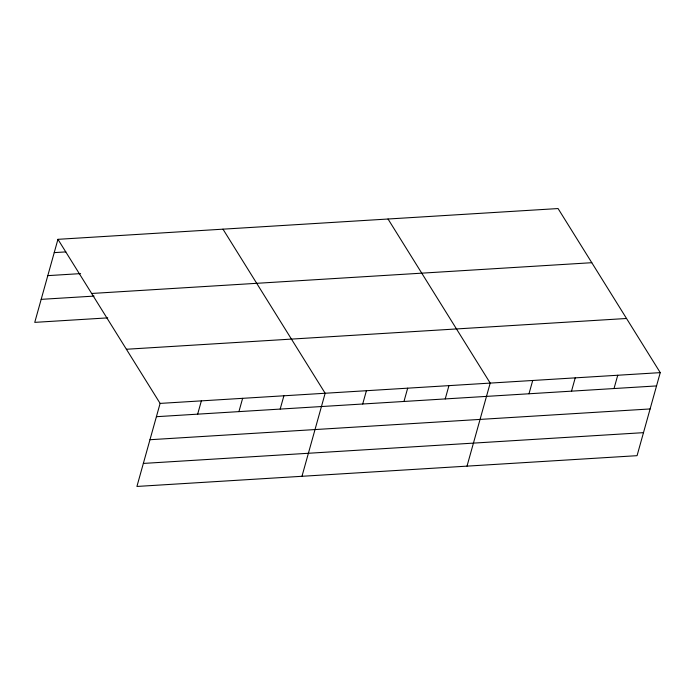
<?xml version="1.0" encoding="UTF-8"?>
<svg xmlns="http://www.w3.org/2000/svg" width="695" height="695" viewBox="0 0 695 695"><rect width="100%" height="100%" fill="white"/><g stroke="black" fill="none" stroke-linecap="round" stroke-linejoin="round"><path stroke-width="1.04" d="M57.937 239.323L160.111 403.404L136.924 486.448L637.063 455.677L660.25 372.633L558.076 208.552L57.937 239.323L34.75 322.367L107.751 317.876M197.658 414.159L201.368 400.867M238.924 411.622L242.633 398.322M280.181 409.077L283.89 395.785M301.969 476.292L325.156 393.248L222.982 229.168M362.703 404.004L366.413 390.712M403.969 401.467L407.678 388.175M445.226 398.93L448.944 385.629M467.014 466.136L490.201 383.093L388.027 219.012M528.999 393.77L532.718 380.478M571.516 391.155L575.225 377.863M614.024 388.54L617.742 375.248M54.227 252.615L65.86 251.903M47.799 275.637L80.594 273.613M91.653 293.472L591.793 262.701M41.179 299.354L94.077 296.096M126.394 349.255L626.534 318.484M160.111 403.404L660.25 372.633M156.401 416.696L656.54 385.925M149.972 439.718L650.112 408.947M143.352 463.426L643.492 432.655"/></g></svg>
